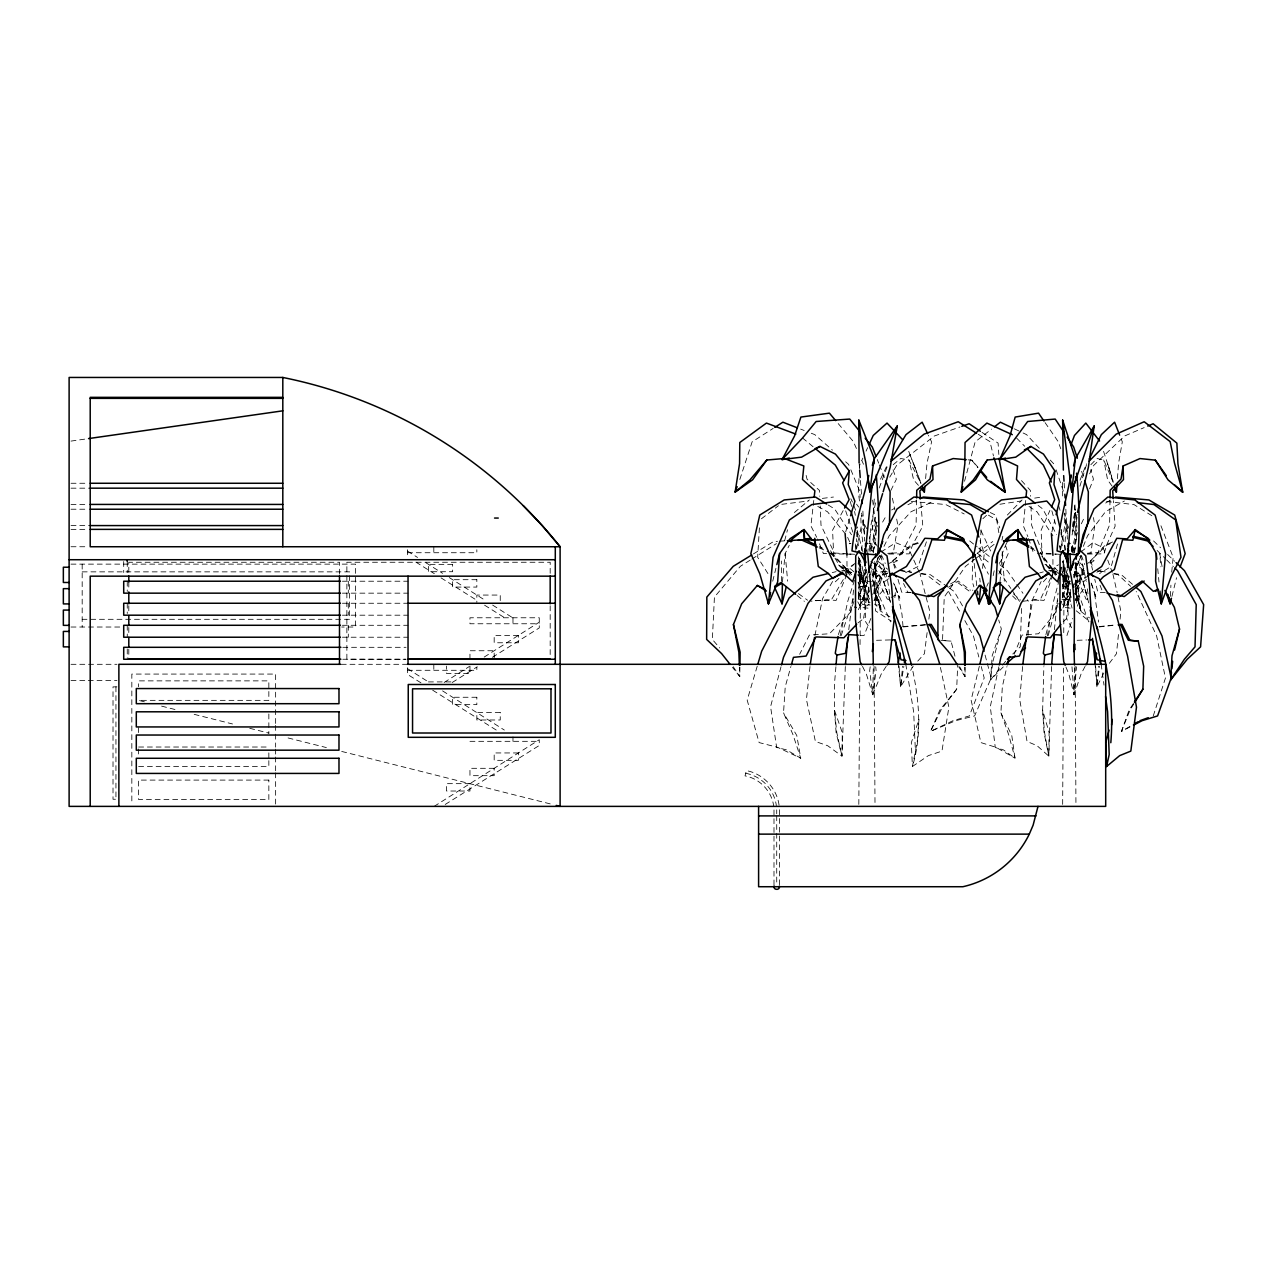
<?xml version="1.0" encoding="UTF-8"?>
<svg xmlns="http://www.w3.org/2000/svg" width="1267" height="1267" viewBox="0 0 1267 1267"><rect width="100%" height="100%" fill="white"/><g stroke="black" fill="none" stroke-linecap="round" stroke-linejoin="round"><path stroke-width="0.75" stroke-dasharray="5 3.75" d="M874.468 562.659L874.468 569.406L872.044 577.879M1075.477 562.659L1075.477 569.406L1073.497 577.879M1062.665 804.402L1063.536 666.252M1063.742 632.708L1064.074 581.395L1073.117 581.395M858.82 804.402L859.897 666.252M860.055 644.539L860.546 581.395L871.585 581.395M1022.627 666.521L1019.697 699.479L1027.062 741.48L1037.055 745.677L1048.823 756.146L1049.092 732.659L1042.646 710.074L1043.865 666.664M965.137 667.171L965.026 676.53L958.644 666.711M810.009 666.521L806.43 699.479L815.41 741.48L827.604 745.677L841.953 756.146L842.27 732.659L834.43 710.074L834.462 684.037L835.919 666.664M739.912 667.171L739.77 676.53L732.5 667.361M1085.09 666.363L1081.036 674.107L1074.083 694.759L1074.511 666.806M1110.003 499.895L1109.607 524.918L1098.03 552.507L1088.907 553.267M886.187 666.363L881.23 674.107L872.757 694.759L873.28 666.806M916.564 499.895L916.089 524.918L901.961 552.507L888.785 553.394M1076.459 603.14L1077.061 576.279L1084.314 573.919M972.882 557.512L972.153 581.205L973.88 586.874M1075.651 573.919L1076.554 566.951L1080.799 556.466L1076.317 566.761L1075.746 599.307M1021.566 608.461L1020.236 646.851L1012.46 654.279M1073.862 577.309L1076.285 563.023M942.553 639.423L944.248 597.074L965.502 566.317L974.719 559.254M985.092 655.102L991.19 678.019L974.576 715.934L955.698 720.685L930.548 731.344L940.985 710.074L956.68 689.2L957.63 666.236M874.673 573.919L875.766 566.951L880.945 556.466L875.497 566.761L874.784 599.307M1062.633 482.458L1062.649 495.983M1071.296 550.401L1071.47 546.457M1170.407 596.393L1170.914 585.196M1042.092 556.704L1041.141 530.144L1049.931 510.395M1051.594 666.521L1048.823 756.146L1044.024 732.659L1042.646 710.074L1044.61 732.769L1048.823 756.146M981.038 529.796L979.708 557.306L988.434 574.189M858.978 478.593L858.297 492.119L859.881 503.712M859.485 468.933L859.675 465.068L862.859 458.1M869.368 550.401L870.492 528.703M979.328 666.252L971.108 700.144L980.896 742.589L996.02 747.324L1015.025 758.204L1008.595 734.417L1000.914 712.878L1002.324 686.73L1006.948 666.537M845.327 666.521L841.953 756.146L836.109 732.659L834.43 710.074L836.822 732.769L841.953 756.146M1062.965 593.859L1067.733 602.443L1066.529 605.024L1064.708 605.594L1063.551 604.992L1067.622 592.861L1068.414 575.408M759.408 527.832L757.666 557.306L768.404 574.331M833.749 556.704L832.577 530.144L843.632 509.793M1074.954 504.884L1073.656 526.438L1075.952 541.231M757.207 666.252L747.182 700.144L759.107 742.589L777.558 747.324L800.744 758.204L792.889 734.417L783.529 712.878L785.239 686.73L790.893 666.537M1060.131 550.432L1060.384 546.52M1061.16 534.753L1061.667 526.914M991.428 666.885L990.541 679.888L1004.018 666.125M991.554 665.017L992.188 655.736L1001.342 629.034L998.729 619.991M858.297 592.354L865.013 602.443L863.54 605.024L859.865 605.594L864.886 592.861L865.836 573.175M874.262 499.008L872.25 526.438L875.735 544.921M1117.415 478.609L1118.587 463.184L1122.309 441.85L1119.505 434.708M855.748 550.432L856.682 538.681M856.84 536.717L857.616 526.914M999.996 582.028L1002.245 553.552L1006.98 541.975M1103.826 672.983L1096.921 686.762L1098.584 666.252M1075.857 563.071L1074.464 577.8M1028.044 635.337L1030.768 604.612L1027.426 599.766M925.607 478.609L927.016 463.184L931.578 441.85L928.426 435.294M1025.716 500.481L1023.34 525.868L1027.838 536.606M1071.803 551.921L1072.341 543.701M782.42 582.028L785.144 553.552L789.262 545.285M1075.366 589.25L1076.031 582.361M894.835 597.612L895.785 587.872L892.887 580.904M1054.397 629.683L1058.04 593.067M1171.706 572.161L1173.163 557.306L1160.762 525.314M913.238 666.094L900.599 686.762L902.642 666.252M1118.46 634.514L1116.449 653.724L1108.419 664.542M1120.076 619.151L1120.883 611.47L1117.542 594.508M874.927 563.071L872.757 581.331L890.558 621.891M867.594 553.806L868.228 548.183M869.986 551.921L871.395 543.495L869.225 543.495M1069.3 581.046L1066.814 596.472L1064.533 601.667L1065.515 604.375L1068.429 605.04M813.778 500.481L810.88 525.868L816.692 537.271M1064.771 550.512C1064.961 537.794 1066.957 525.536 1064.866 513.072M1071.977 666.79L1074.083 694.759L1076.507 666.79M874.119 590.976L875.133 582.361M848.763 629.683L853.689 589.329M982.511 568.424L984.301 553.616L980.072 540.756M1074.495 552.871L1076.871 533.312M927.127 632.597L924.419 653.724L916.975 661.976M928.854 619.151L929.835 611.47L920.111 574.046M992.726 663.164L990.541 679.888L1001.31 666.616M992.964 661.311L1001.342 629.034M1094.973 662.593L1096.921 686.762L1099.566 666.315M876.305 525.868L876.827 521.972L870.223 551.953M1070.504 589.393L1066.529 618.581L1071.898 628.242M870.191 666.79L869.669 670.607L872.757 694.759L876.115 670.607L875.719 666.79M1047.334 635.828L1053.716 600.732L1059.164 579.985M1067.875 574.553L1065.404 584.277L1066.513 586.336L1069.443 586.526M861.402 550.512L862.732 540.93L861.148 531.031L863.714 523.018L861.512 513.072M1075.35 512.612L1072.737 531.221L1075.366 512.359M873.264 552.871L877.318 525.488M1077.029 517.269L1075.588 526.866L1076.934 542.466M898.224 662.593L900.599 686.762L903.83 666.315M1075.588 584.816L1076.823 562.849M868.719 587.445L863.54 618.581L871.015 629.968M840.132 635.828L847.924 600.732L854.623 579.843M866.058 569.39L862.178 584.277L863.524 586.336L867.103 586.526M940.415 667.44L948.872 707.176L941.967 751.109L928.363 755.623L912.414 766.503C922.36 734.274 919.224 699.622 912.002 667.171M1072.31 526.724L1075.287 509.176M1026.65 635.496L1032.922 598.689L1041.126 581.537M1060.812 548.833L1064.565 526.724L1064.28 516.968M1071.993 551.953L1076.982 525.868M875.64 521.101L874.594 526.866L875.83 538.57M1062.506 597.264L1064.438 573.951L1062.585 561.154M1074.321 551.921L1075.335 546.394M1072.547 552.855L1077.346 532.378M872.662 573.951L874.04 566.761L878.379 558.034M1074.194 578.005L1075.794 562.643M993.17 575.677L994.31 570.15M856.571 548.833L861.164 526.724L860.816 516.968M870.983 524.886L875.94 500.861M814.903 635.496L822.552 598.689L832.72 581.268M1001.959 540.106L1002.799 536.258M867.943 576.39L863.888 596.472L861.117 601.667L862.304 604.375L870.096 605.056M870.445 574.838L871.363 570.514M998.855 666.806L990.287 706.701L995.276 747.498L1003.369 749.842L1015.025 758.204L1011.779 735.509L1000.914 712.878M1067.352 569.406L1063.314 584.293L1063.773 586.368L1069.918 586.526M1072.056 534.975L1077.013 514.259M873.042 551.921L875.117 542.704L877.493 546.552M871.316 550.955L874.784 535.814M1069.95 580.65L1065.721 599.085L1070.678 601.492M872.9 578.005L874.959 569.39L874.848 562.643M1075.255 588.886L1081.084 611.454L1075.382 592.94M1051.879 531.871L1054.714 520.404M1171.927 596.393L1176.552 577.72M772.712 581.205L775.927 568.297M878.079 556.751L877.128 560.426L885.823 578.512M784.637 540.756L787.52 529.749M781.01 666.806L770.574 706.701L776.655 747.498L786.522 749.842L800.744 758.204L796.785 735.509L783.529 712.878M864.553 569.406L859.628 584.293L860.182 586.368L867.689 586.526M1048.221 635.527L1057.755 600.621M869.257 538.792L875.766 516.128M1045.893 634.624L1049.203 622.35M1062.934 581.886L1064.486 576.279L1061.984 571.164M1117.51 543.923L1111.238 566.492L1099.503 573.587M867.721 580.65L862.558 599.085L865.852 599.529L870.001 602.474M1058.103 603.298L1055.506 612.658L1038.576 633.753L1022.089 635.068L1014.123 654.263M1062.791 586.463L1065.927 575.234L1059.054 573.238M874.182 588.886L880.755 607.099L881.294 611.454L874.341 592.94M1066.941 635.527L1072.515 618.454M845.659 531.982L849.999 517.538M1075.778 600.463L1081.765 577.008L1084.853 569.421M964.535 481.254L975.162 441.85L991.475 429.133M1079.927 486.164L1086.611 464.356M1073.434 553.093L1075.16 547.582M1062.918 596.171L1069.253 576.137M1062.411 597.866L1068.905 577.578M858.361 563.989L859.248 556.641M841.225 635.527L853.483 598.753M1153.271 715.934L1165.45 678.019L1156.66 636.002L1136.214 591.467M838.39 634.624L842.428 622.35M858.535 583.77L861.053 576.279L858.012 571.164M853.91 601.429L850.094 612.658L829.473 633.753L809.344 635.068L799.651 654.263M858.361 588.331L862.811 575.234L858.994 574.331M926.43 541.817L918.068 566.492L903.751 573.587M1052.861 574.505L1044.04 600.431L1036.549 599.719L1021.883 601.366M868.275 572.494L858.535 597.866M874.816 600.463L882.133 577.008L885.886 569.421M1067.527 573.207L1065.499 578.718L1062.348 576.501M739.833 479.449L752.123 441.85L773.171 428.404M879.203 487.985L888.04 464.356M872.678 551.256L875.481 543.923M858.44 597.992L867.578 574.315M1080.038 480.225L1086.405 463.817M1089.572 488.872L1093.453 479.211L1090.729 469.74M1083.301 546.362L1087.529 535.814L1105.41 511.773L1124.415 501.019M873.882 586.526L875.449 578.354L876.099 561.17M1074.194 584.974L1077.552 576.818L1075.62 561.519M846.974 574.284L836.125 600.431L826.987 599.719L810.896 601.207M1062.95 607.986L1068.033 595.886L1068.762 606.212L1071.201 604.09M1083.792 568.677L1075.54 592.893M1083.538 568.677L1080.292 576.184L1078.249 585.797L1073.941 594.54M986.803 586.368L988.355 582.868M866.105 570.182L862.289 578.718L858.899 576.754M866.058 451.131L867.642 447.647M1070.536 592.117L1068.445 597.264L1069.918 599.339M998.855 573.983L1008.231 553.616L1005.792 546.267M1081.369 523.794L1084.568 516.92M880.502 479.211L887.803 463.817M1089.62 473.842L1093.643 465.448L1124.526 436.022L1144.18 427.597M1050.771 577.784L1039.89 600.431L1032.605 599.719M1051.61 576.026L1054.128 570.799L1040.239 552.618M890.859 490.472L896.371 479.211L892.887 469.265M879.71 555.152L877.128 560.426L887.597 569.231M884.002 546.362L889.165 535.814L910.973 511.773L934.143 501.019M872.06 586.605L877.002 576.818L874.642 561.519M858.297 609.728L865.377 595.886L866.264 606.212L869.241 604.09M884.604 568.677L880.771 576.152L878.443 585.766L874.373 593.178M884.303 568.677L880.343 576.184L877.841 585.797L872.583 594.54M1063.092 560.98L1063.235 569.406L1067.796 584.293L1066.181 586.368L1063.108 586.526L1064.533 584.277L1062.601 572.842M1067.257 575.487L1065.499 578.718L1062.981 576.184M869.146 590.85L865.899 597.264L867.689 599.339M869.637 598.277L868.101 601.017L869.7 604.153M882.608 522.083L886.536 515.21M870.841 618.454L864.046 635.527L860.23 635.305M889.735 477.2L896.608 465.448L934.286 436.022L959.974 426.995M831.469 552.618L848.415 570.799L831.057 600.431L813.303 600.542M1133.997 703.66L1130.037 710.074L1121.469 731.344L1130.069 726.91M999.22 563.498L1003.116 557.306L1002.149 551.699M858.107 582.218L859.359 586.526L861.101 584.277L858.408 571.116M1133.332 703.66L1129.071 710.074L1121.469 731.344L1133.205 724.566M866.596 572.256L862.289 578.718L855.336 572.953M1075.24 600.336L1084.394 587.872L1087.846 598.214M956.68 689.2L939.829 710.074L930.548 731.344L953.022 720.685L969.318 715.934L984.19 678.019L981.26 666.553M1002.498 665.127L1006.093 660.709M1043.359 581.806L1047.112 577.53M1052.117 571.829L1058.357 564.702M873.913 600.621L885.332 587.872L889.545 598.214M1007.344 515.051L1022.073 499.942M1090.855 464.704L1096.969 458.496L1103.763 460.016L1113.582 483.329L1107.548 463.532L1113.139 481.428M982.891 518.694L988.371 513.547M835.301 581.806L839.578 577.8M845.295 572.446L853.879 564.433M1063.203 621.764L1068.287 617.029L1065.927 575.234L1052.861 571.67M1086.437 579.257L1083.507 581.806L1074.939 566.998M1087.624 576.057L1084.79 578.512L1077.663 560.426L1085.486 568.44M1073.497 574.79L1076.902 571.86L1082.889 581.125L1087.989 599.434M1055.411 575.329L1052.37 570.768L1048.173 567.664L1048.933 567.014L1053.035 570.182L1056.076 574.743M794.361 512.533L809.344 499.942M893.219 464.704L900.679 458.496L908.946 460.016L920.919 483.329L908.708 451.274M1050.121 571.274L1057.391 565.24M761.419 518.789L778.413 505.723M976.255 558.066L994.69 543.907M857.933 622.952L865.694 617.029L862.811 575.234L859.264 574.442M1080.878 551.921L1092.962 542.704L1103.193 547.835L1105.141 553.077M977 553.346L992.726 541.547M888.531 578.75L884.255 581.806L872.393 565.003M872.044 574.79L876.194 571.86L883.495 581.125L890.337 601.271M849.999 575.329L846.293 570.768L841.161 567.664L842.096 567.014L847.085 570.182L850.791 574.743M843.838 571.069L856.365 562.548M1087.482 563.435L1092.962 559.935L1094.15 560.774L1090.127 563.34M948.492 587.239L958.232 581.015L970.443 590.2M444.147 682.47L469.186 666.6M484.2 657.066L539.267 622.16M434.138 806.382L539.267 739.722L539.267 745.471L442.135 806.382M750.175 560.125L740.34 566.317L714.43 597.074L712.355 639.423L719.656 647.928M751.822 559.095L776.418 543.622M452.176 682.517L477.295 666.759M492.372 657.32L539.267 627.909L539.267 617.773L469.962 617.773L469.962 623.76L539.267 623.76M881.04 551.921L895.785 542.704L908.265 547.835L913 558.319M753.406 553.932L773.551 541.547L777.495 541.31M1105.695 503.047L1110.589 500.037M1096.858 572.225L1101.356 569.532M950.551 583.929L955.682 581.015L969.461 591.341L972.818 590.121M891.651 509.983L894.819 508.194M889.101 563.435L895.769 559.935L897.226 560.774L890.701 564.195M1052.275 572.89L1055.459 571.164L1058.468 572.858M891.208 597.359L897.812 593.954L893.552 582.994M907.901 504.757L916.421 500.465M1048.173 567.664L1049.551 567.014L1053.637 570.182L1056.678 574.743M1074.147 574.949L1083.127 570.863M844.883 573.476L850.03 571.164M1112.537 541.991L1105.283 545.063L1090.428 560.869L1092.597 570.087M841.161 567.664L842.84 567.014L847.829 570.182L851.535 574.743M1110.351 543.733L1106.883 545.063L1090.428 560.869L1093.168 567.838M872.298 575.155L883.78 570.863L887.296 572.256M917.894 542.593L910.815 545.063L892.681 560.869L894.803 568.25M918.322 543.321L912.763 545.063L892.681 560.869L896.022 567.838M1084.093 574.141L1077.061 576.279L1080.102 610.821L1089.509 617.916M1039.637 572.953L1043.279 571.876M887.438 573.333L876.384 576.279L875.434 610.821L891.366 621.131M887.28 573.555L876.384 576.279L880.106 610.821L891.224 617.647M832.229 572.589L836.077 571.655M850.236 543.495L849.223 543.701L850.981 543.495M999.901 504.25L1020.996 501.019M1034.664 498.105L1041.854 497.044M71.031 441.09L86.599 438.873M781.818 504.314L808.013 501.019M822.331 498.39L833.448 497.044M1099.091 626.943L1116.29 625.027M1099.376 626.547L1116.591 624.789M903.26 626.943L927.492 624.726M902.722 626.627L925.464 624.71M1087.308 553.236L1090.903 552.998L1094.751 525.33L1093.453 517.585M1069.823 599.339L1062.633 599.307L1062.997 566.761M779.474 541.183L785.397 540.819M887.708 553.315L893.267 552.998L897.955 525.33L896.371 517.585M1077.156 640.294L1086.579 639.978M876.511 640.294L891.224 639.898M1087.26 554.059L1104 553.853L1107.073 544.034L1115.118 526.169L1113.36 500.655M888.69 554.059L909.231 553.853L912.984 544.034L922.804 526.169L920.65 500.655M868.006 608.144L860.515 607.368L859.96 604.581L861.037 602.458L858.472 596.963M1070.187 608.144L1064.042 607.368L1064.47 602.458L1062.38 596.963M71.031 483.265L86.378 483.265M71.031 488.175L90.21 488.175M71.031 504.424L86.378 504.424M71.031 509.223L86.378 509.223M71.031 525.583L90.21 525.583M71.031 529.368L86.378 529.368M71.031 546.742L86.869 546.742M407.546 552.729L476.835 552.729L476.835 549.735M70.984 564.132L355.504 564.132L355.504 627.022L341.678 627.022M82.181 571.86L349.597 571.86L349.597 619.31L82.181 619.31M342.391 581.22L408.037 581.22M342.391 593.162L408.037 593.162M342.391 603.25L408.037 603.25M342.391 615.192L408.037 615.192M342.391 625.28L408.037 625.28M70.984 627.022L122.456 627.022M342.391 637.222L408.037 637.222M342.787 647.31L406.058 647.31M342.787 659.252L406.058 659.252L346.873 659.188L346.873 562.263L550.179 562.263L550.179 574.141M71.031 664.304L116.976 664.304M341.235 664.304L408.037 664.304M407.546 670.291L476.835 670.291L476.835 667.297M71.031 680.49L86.346 680.49M88.262 680.49L116.976 680.49M428.42 681.915L452.636 681.915M116.928 686.857L113.016 686.857L113.016 799.255L116.928 799.255M469.962 741.322L539.267 741.322M138.626 747.023L268.842 747.023M138.626 766.503L268.842 766.503L268.842 760.659M859.359 586.526L863.112 586.368L865.092 584.293L859.533 569.406L858.567 557.385M844.139 554.075L823.407 553.584L817.532 538.887M846.008 554.122L851.662 554.265M1037.372 553.695L1056.124 554.249M910.783 592.671L901.692 592.227L897.986 579.304M911.242 592.402L907.726 592.227L903.545 583.517M1105.267 592.671L1097.808 592.227L1094.767 579.304M847.781 553.853L834.383 552.998L821.016 525.33L820.177 505.961M849.682 553.98L855.431 554.36M944.105 640.643L951.042 641.134L955.27 657.272M1059.877 554.36L1042.614 552.998L1031.655 525.33L1030.974 505.961M968.083 459.826L971.805 460.143L978.013 467.301M940.843 640.263L951.042 641.134M911.306 501.384L945.736 504.551L964.203 513.974M879.488 556.466L881.341 556.672M1106.471 501.463L1133.933 504.551L1153.746 516.888M1062.015 599.339L1069.38 599.307L1070.932 597.232L1066.925 582.361L1065.389 566.761M1079.611 556.466L1081.115 556.672M900.013 570.388L911.416 572.019M920.919 573.381L930.406 574.743L947.843 587.017M900.362 570.688L911.575 572.415M920.919 573.872L926.51 574.743L940.652 585.497M1100.263 571.053L1106.012 572.066M1113.693 573.397L1121.358 574.743L1133.347 585.037M1097.111 570.752L1104.761 572.209M1114.327 574.014L1118.159 574.743L1130.655 586.32M889.355 599.529L887.296 599.085L871.332 567.727M846.894 571.67L852.2 572.858M841.842 570.261L851.376 572.526M144.375 701.807L138.626 700.35L268.842 700.35L268.842 680.87L138.626 680.87L138.626 686.714M161.622 706.131L175.02 709.504M194.184 714.335L232.51 723.964M249.742 728.303L268.905 733.118M288.068 737.948L326.379 747.578M341.71 751.442L552.444 804.45M1087.688 599.529L1086.009 599.085L1073.64 569.469M1048.728 570.261L1057.327 572.747M800.633 429.101L804.181 430.495M811.276 433.251L814.824 434.629L832.435 450.149M819.1 547.819L828.048 551.826M857.917 574.806L861.053 576.279L869.748 606.244M1014.36 428.832L1021.345 432.142M1023.087 432.981L1026.587 434.629L1039.764 448.787M895.468 559.935L897.226 560.774M990.224 512.533L995.466 515.051L999.726 527.911M819.321 546.647L822.79 548.358M1030.499 548.057L1037.214 551.699M817.769 506.404L827.509 511.773L846.926 535.814L850.141 542.846M1059.972 573.713L1064.486 576.279L1072.056 608.112M838.516 565.034L852.105 572.842M1092.708 559.935L1094.15 560.774M988.403 515.162L996.67 519.977L998.919 533.043M1030.372 546.711L1033.65 548.69M828.27 505.042L834.684 509.033L851.487 534.753M978.251 434.296L989.923 441.613L993.471 455.962M415.924 562.136L434.343 573.682M441.043 577.879L476.202 599.924M484.58 605.183L504.678 617.773M420.945 682.834L407.546 674.44L407.546 667.297M432.665 690.182L496.3 730.093M407.546 551.113L417.556 557.464M425.902 562.754L442.595 573.333M449.262 577.562L484.311 599.782M492.641 605.088L512.676 617.773M407.546 668.675L429.244 682.438M442.595 690.895L504.329 730.045M870.809 561.487L887.359 572.13M1076.285 610.821L1090.032 621.78M850.68 573.587L839.973 566.492L830.012 549.894M982.02 432.364L998.095 443.117L998.824 454.457M1028.994 506.404L1036.976 511.773L1052.909 535.814M1044.99 564.322L1060.764 575.392M949.426 588.126L954.178 591.467L962.777 606.323M867.657 583.406L861.782 579.13L860.055 560.109M798.463 593.621L807.586 600.257M1038.132 505.438L1042.852 509.033L1056.646 534.753M1072.674 561.629L1084.964 571.274M969.683 540.961L977.221 546.901M978.726 548.104L989.274 556.419M999.821 564.734L1007.36 570.688L1022.96 593.304M1055.981 573.587L1047.207 566.492L1040.255 552.396M797.133 595.49L804.418 601.366M977.586 553.346L989.765 563.261M802.47 437.923L814.412 447.805M853.942 571.797L846.989 566.032L846.942 555.057M845.643 461.774L848.573 464.356L850.094 467.998M1070.71 584.119L1065.088 579.13L1063.678 560.109M1013.41 593.843L1020.473 600.115M874.594 604.09L876.97 606.212L876.289 595.886L873.961 590.66M1153.572 540.961L1160.588 547.724M1167.604 554.471L1174.62 561.233M829.837 552.618L848.415 570.799M1012.586 595.981L1018.05 601.366M1157.088 550.416L1165.26 558.525M1166.622 559.871L1173.432 566.634M1016.672 438.16L1024.67 446.237M1057.961 571.116L1052.94 566.032L1052.909 555.057M1050.295 460.111L1054.255 464.356M1021.487 480.621L1026.587 486.243M1027.87 487.652L1030.419 490.472L1030.625 496.284M918.448 485.356L913.697 479.987L908.946 460.016M838.216 423.59L853.293 441.486L856.429 448.502M1043.96 558.684L1054.128 570.799M859.865 605.594L857.759 601.793M971.805 460.143L977.791 467.729M856.555 504.155L858.741 507.085M1112.03 486.037L1107.643 479.987L1103.763 460.016M1045.069 422.608L1058.119 441.486L1060.796 448.771M998.903 570.688L1010.844 588.458M1011.937 590.074L1019.539 601.382M733.229 666.711L739.77 676.53L739.421 667.171M1062.554 604.121L1063.52 605.594M948.524 591.467L960.988 613.735M964.836 620.592L973.468 636.002L978.821 657.003M959.673 666.711L965.026 676.53L964.741 667.171M858.915 558.034C865.868 570.118 861.449 585.433 869.13 597.264L867.578 599.339L858.804 599.307L859.707 573.919L858.139 563.023M866.707 528.672L863.714 523.018L864.68 528.719M862.479 666.363L866.39 674.107L872.757 694.759M980.975 530.635L991.063 551.969M850.854 498.786L852.406 502.065M1088.686 621.891L1075.398 584.8M913.792 560.062L919.319 572.304M861.924 460.76L863.508 464.26M881.389 554.788L885.269 563.498M1068.968 528.307L1066.671 523.018L1067.447 528.719M873.945 591.42L880.755 607.099M1028.598 538.396L1033.619 553.584M850.854 469.804L859.913 491.628L860.119 497.472M1065.927 667.028L1068.857 674.107L1074.083 694.759M1062.411 584.816L1063.108 586.526M877.271 459.541L878.696 463.136M879.409 464.926L884.414 477.469M908.724 451.337L921.061 483.202M1100.025 585.259L1102.765 592.227M913.57 463.532L916.405 470.754M895.785 587.872L899.808 598.214L897.812 593.954L901.961 614.194L903.054 626.848M1091.125 582.994L1096.256 598.214L1091.172 582.646M1071.106 597.264L1065.848 582.377L1063.124 561.154M1107.722 560.062L1112.252 572.304M1112.901 574.046L1117.177 592.623M853.847 505.517L856.508 512.707M1081.337 555.263L1084.726 564.544M1075.065 590.66L1081.084 611.454M874.23 584.293L872.472 579.162M1075.382 592.338L1080.64 607.099M874.119 589.092L880.613 607.542L874.531 589.266M1056.108 469.804L1063.551 491.628M845.675 510.87L853.103 532.916M1081.606 471.276L1083.443 476.867M883.495 581.125L891.049 604.201M1103.573 451.337L1109.876 470.754M876.289 595.886L881.294 611.454M858.361 556.751L859.501 560.426M1058.578 505.517L1060.21 510.918M880.486 555.263L887.058 577.546L890.21 596.393M859.39 561.154L862.716 582.377L868.924 597.232L867.024 599.307L858.044 599.339L861.006 573.951L858.741 561.154M1075.192 589.092L1080.529 607.542L1075.525 589.266M862.906 551.842L856.967 529.669M856.84 532.108L858.757 549.07M1051.863 510.87L1056.44 527.405M869.653 541.753L872.139 550.749M1082.889 581.125L1089.082 604.201M850.3 501.574L851.788 507.069M1059.45 545.76L1060.4 549.419M1080.418 555.263L1086.326 581.315M806.129 475.426L807.047 479.211L819.511 490.472L819.765 496.284M1065.579 550.021L1061.128 529.669M1061.033 532.108L1062.601 549.07M1072.357 545.348L1073.988 552.555M864.664 534.231L861.449 515.321M892.427 498.216L894.803 509.841M779.062 805.163C776.845 788.264 763.146 773.757 746.39 770.605L745.044 775.895C759.693 778.556 771.73 791.162 773.646 805.939M854.56 511.456L855.336 515.321M865.44 566.951L866.47 572.225M1162.092 566.46L1159.717 553.552L1160.857 566.84M1067.447 534.231L1064.597 513.388M872.599 500.085L876.447 530.604M855.304 543.923L856.254 549.419M1094.625 593.954L1098.584 622.081M905.778 664.177L913.65 711.769L915.566 754.546M1060.036 545.76L1060.558 549.419M1087.355 588.854L1088.131 594.508M1101.15 664.177L1104 685.114M976.778 585.671L973.674 559.254M979.771 578.227L980.167 582.028M1157.737 568.74L1159.004 582.028M1074.749 505.644L1076.934 528.672M785.144 553.552L787.662 581.205M868.814 587.017L869.289 592.845M861.497 494.178L860.214 477.485M862.859 511.076L864.632 540.993M899.016 666.094L900.599 686.762M859.089 462.693L859.517 468.236M1002.245 553.552L1004.303 581.205M1065.832 509.191L1067.368 539.14M1095.622 666.094L1096.921 686.762M1064.153 483.028L1064.613 490.408M1076.966 595.886L1077.536 606.212M781.596 581.458L781.343 561.012M873.47 581.395L873.501 585.338M874.056 666.252L875.006 804.402M1075.145 666.252L1075.936 804.402M779.443 809.74L779.443 886.821M776.719 809.851L776.719 813.794M776.719 815.758L776.719 882.782M773.994 809.961L773.994 886.647M550.179 605.784L550.179 659.188M512.977 617.773L512.977 623.76M512.977 736.84L512.977 741.322M500.243 600.59L500.243 595.062L476.835 595.062L476.835 602.427M494.178 658.111L494.178 650.747L469.962 650.747L469.962 658.111M469.962 666.094L469.962 673.458L446.57 673.458L446.57 666.094M433.821 546.742L433.821 552.729M433.821 664.304L433.821 670.291M407.546 549.735L407.546 556.878M348.314 581.22L348.314 593.162M348.314 603.25L348.314 615.192M348.314 625.28L348.314 637.222M339.493 574.141L339.493 562.263L128.806 562.263L128.806 574.141M275.636 723.441L275.636 674.076L131.831 674.076L131.831 804.402M275.636 725.421L275.636 747.134M275.636 749.114L275.636 755.037M275.636 757.017L275.636 770.827M275.636 772.807L275.636 804.402M268.842 713.955L268.842 733.435M268.842 752.867L268.842 758.711M138.626 727.591L138.626 733.435M138.626 748.971L138.626 754.815M128.806 582.044L128.806 589.963M128.806 605.784L128.806 613.703M128.806 627.545L128.806 635.464M128.806 649.306L128.806 659.188M127.254 561.487L127.254 572.51M127.254 581.22L127.254 591.451M127.254 603.25L127.254 613.481M127.254 625.28L127.254 637.222M127.254 649.021L127.254 659.252M123.707 561.534L123.707 572.51M115.946 686.857L115.946 799.255M82.181 564.132L82.181 627.022M745.709 773.25A38.374 38.374 0 0 1 776.354 805.559M918.971 719.292L917.197 741.908L912.414 766.503L911.321 742.668L918.971 719.292M452.636 564.353L428.42 564.353L428.42 571.718L452.636 571.718L452.636 564.353M476.835 579.7L452.636 579.7L452.636 587.08L476.835 587.08L476.835 579.7M518.393 635.4L494.178 635.4L494.178 642.765L518.393 642.765L518.393 635.4M476.835 697.262L452.636 697.262L452.636 704.642L476.835 704.642L476.835 697.262M500.243 712.624L476.835 712.624L476.835 719.989L500.243 719.989L500.243 712.624M518.393 752.946L494.178 752.946L494.178 760.327L518.393 760.327L518.393 752.946M494.178 768.309L469.962 768.309L469.962 775.673L494.178 775.673L494.178 768.309M268.842 780.092L138.626 780.092L138.626 799.572L268.842 799.572L268.842 780.092M469.962 783.655L446.57 783.655L446.57 791.02L469.962 791.02L469.962 783.655"/><path stroke-width="1.5" d="M873.296 664.906L872.219 601.952L869.653 574.648M1074.511 664.906C1072.626 626.848 1079.595 586.336 1062.855 550.717L1060.099 555.833L1059.877 619.484L1063.726 661.722L1065.199 665.27M859.089 462.693L858.82 420.106L874.325 458.638L872.329 465.306M965.169 665.302L965.327 652.204L959.832 624.568L966.578 603.805L979.423 585.449L987.072 590.105M999.98 583.849L999.679 603.868L993.851 588.126M739.944 665.302L740.134 652.204L733.435 624.568L741.654 603.805L757.333 585.449L765.316 589.44M1110.035 497.979L1110.161 490.281L1121.01 479.053L1123.116 465.971L1140.015 458.559L1155.298 460.143L1166.258 475.584M774.913 588.126L782.024 603.868L782.388 583.849M916.611 497.979L916.754 490.281L929.994 479.053L932.56 465.971L953.164 458.559L966.214 459.668M1087.624 576.057L1101.688 566.492L1116.797 538.285L1127.187 538.903L1135.216 529.59L1147.791 538.665L1156.28 553.552L1155.583 581.205L1161.253 603.868L1171.405 575.867L1180.971 557.306L1175.697 519.977L1153.968 504.551L1137.354 502.571M1068.144 553.806L1067.479 567.727M972.882 557.512L973.008 553.552L962.651 538.665L947.304 529.59L937.517 538.903L924.862 538.285L906.428 566.492L888.595 576.548M1134.979 702.045L1142.897 689.2L1143.673 666.236L1138.273 641.134L1129.911 640.263L1122.024 624.393L1118.207 624.821M865.519 553.806L864.838 566.032M1051.689 664.573L1054.017 633.563M1110.811 742.715C1114.675 696.565 1105.03 650.24 1090.206 606.703M1061.334 567.553L1057.581 581.806L1044.388 569.532L1033.365 539.679L1024.544 540.265L1017.813 529.59L1006.331 538.665L997.699 553.552L996.1 582.028L988.529 603.868L981.513 573.983L974.101 553.616L981.434 515.051L1001.468 499.942L1027.109 497.044L1034.981 503.047M845.437 664.573L847.829 637.444M1024.322 449.959L1030.831 446.427L1043.47 454.077L1054.825 470.928L1053.97 484.517L1059.434 501.289L1056.124 514.671M1111.618 724.946L1111.983 719.292M856.064 571.116L852.643 581.806L847.29 576.707L836.553 569.532L823.107 539.679L812.353 540.265L804.133 529.59L790.133 538.665L779.617 553.552L777.653 582.028L768.435 603.868L759.867 573.983L750.84 553.616L759.772 515.051L784.194 499.942L815.473 497.044L826.67 504.044M1044.008 664.732L1044.657 655.071L1043.327 653.329L1045.639 636.493M814.982 448.676L820.002 446.427L835.428 454.077L849.27 470.928L848.241 484.517L854.892 501.289L850.553 515.732M1116.987 484.39L1116.401 492.087L1114.216 489.062M1073.561 485.372L1067.843 554.027L1078.074 554.803C1079.817 527.626 1079.246 499.99 1076.57 473.161M836.077 664.732L836.885 655.071L835.254 653.329L838.073 636.493M1076.19 559.301L1076.681 553.631M1022.802 664.573L1026.318 637.444M920.808 488.048L924.372 492.087L924.91 486.306M980.801 585.196L979.074 603.868L975.036 590.644M1026.08 496.585L1026.618 490.725L1016.482 479.449L1017.575 465.955L1001.659 458.496L987.215 460.016L973.294 479.987L961.225 492.087L964.868 463.532L965.042 442.516L986.898 423.083L1012.301 434.692M872.124 485.372L865.139 554.027L877.635 554.803C880.027 528.228 878.411 501.114 876.273 474.919M1075.525 476.566L1075.635 480.225L1071.708 491.77L1075.366 458.638L1094.181 425.95L1088.353 467.412L1077.488 512.391M1171.468 672.46L1170.676 679.888L1187.242 659.236L1200.593 646.851L1203.65 604.612L1184.455 570.688L1176.029 562.58M1171.864 668.738L1172.656 661.311M810.215 664.573L814.507 637.444M875.529 557.401L875.94 553.631M814.222 496.585L814.887 490.725L802.502 479.449L803.848 465.955L784.431 458.496L766.82 460.016L749.842 479.987L735.129 492.087L739.58 463.532L739.785 442.516L766.44 423.083L795.803 434.09M1073.719 651.539L1074.59 643.905L1075.065 649.623M874.658 480.225L869.859 491.77L873.866 460.079L874.008 463.738M872.314 651.539L873.375 643.905M989.416 598.198L988.529 603.868L992.33 557.306L1005.729 519.977L1024.148 504.551L1046.732 501.019L1056.393 511.773L1059.766 526.565M774.105 885.918C772.759 890.353 780.456 890.606 779.379 886.092M874.325 458.638L897.274 425.95L890.163 467.412L883.162 491.786M1094.973 662.593L1096.604 653.059M769.148 600.083L768.435 603.868L773.06 557.306L789.404 519.977L811.862 504.551L839.419 501.019L851.186 511.773L855.811 528.418M769.861 596.314L770.574 592.528M1003.147 586.874L999.679 603.868L999.631 600.13M995.814 562.77L997.699 553.552M758.6 806.382L758.6 886.726L962.888 886.726A97.86 97.86 0 0 0 1029.295 834.129L1033.112 825.181L1038.006 806.382M898.224 662.593L900.235 653.059M1079.215 553.093L1083.111 534.753L1093.959 509.033L1107.801 497.044L1134.789 499.942L1155.14 515.051L1165.561 553.616L1161.253 603.868L1159.938 591.119M999.267 664.906L1000.898 657.304L1021.028 603.298L1035.773 580.904L1049.456 573.523M1135.216 529.59L1132.872 540.265L1122.594 539.679L1114.358 569.532L1103.478 576.707L1099.74 580.524M1071.027 475.03C1066.054 499.974 1058.943 525.156 1057.058 550.907L1067.843 554.027L1068.683 550.211M1088.401 573.428L1098.964 578.56L1112.41 600.495L1127.582 656.084L1136.483 707.176L1130.829 751.109L1119.68 755.623L1106.598 766.503L1109.179 754.546L1107.611 711.769L1105.553 696.549M1007.376 664.7L1009.055 657.351L1019.428 656.068L1027.489 636.921L1050.406 637.792L1060.78 624.441M1174.588 650.003L1179.514 629.034L1174.366 607.336L1164.896 590.454M1071.296 475.426L1070.377 479.259L1071.708 491.77L1094.181 425.95M1073.608 465.828L1074.986 460.079M979.787 664.367L982.986 651.19L1005.539 598.008L1025.082 577.245L1037.816 573.492L1041.379 578.512L1048.664 572.478M1166.115 592.94L1170.074 603.868L1171.452 598.262M776.845 564.623L779.617 553.552M782.024 603.868L786.253 586.874M879.029 553.093L883.764 534.753L897.004 509.033L913.887 497.044L946.782 499.942L971.599 515.051L978.868 537.081M781.517 664.906L783.497 657.304L808.061 603.298L826.036 580.904L843.41 573.207M947.304 529.59L944.453 540.265L931.91 539.679L921.885 569.532L908.613 576.707L903.751 580.777M1109.084 730.077L1105.711 742.668L1106.598 766.503M868.798 475.473C863.175 500.243 854.196 525.061 851.994 550.907L865.139 554.027L866.169 550.211M1070.932 570.467L1073.798 559.935L1080.545 550.717L1085.756 555.833L1089.477 585.56L1091.631 619.484L1087.529 661.722L1085.914 664.827M791.416 664.7L793.459 657.351L806.113 656.068L815.932 636.921L843.885 637.792L856.666 624.298M1179.514 629.034L1172.007 655.736L1170.676 679.888L1184.392 659.236L1195.019 646.851L1196.222 604.612L1177.518 570.688L1174.794 567.98M757.777 664.367L761.673 651.19L789.167 598.008L813.018 577.245L828.396 573.523M1078.961 552.412L1087.815 522.907L1088.337 491.802L1084.663 480.605M984.617 592.101L989.812 603.868L990.952 600.13M877.477 510.522L882.624 493.671M962.872 486.671L961.225 492.087L975.542 479.829L987.215 460.016M1061.239 601.556L1059.465 607.099L1061.144 610.156M868.323 572.225L872.425 559.935L880.644 550.717L886.995 555.833L891.54 585.56L894.154 619.484L889.165 661.722L887.185 664.827M878.712 552.412L882.766 541.342M886.821 530.287L889.513 522.907L890.131 491.802L885.839 481.048M737.141 486.671L735.129 492.087L752.582 479.829L766.82 460.016M1070.995 444.717L1074.464 435.468L1085.803 423.083L1099.566 441.011M1180.036 567.188L1185.168 553.616L1174.715 515.051L1148.884 499.942L1115.483 497.044M858.82 420.106L861.022 440.108L865.725 462.17L869.859 491.77L897.274 425.95M1006.98 541.975L1008.326 538.665L1016.324 530.889M986.027 588.126L979.074 603.868L978.377 598.404M1051.531 506.8L1054.73 499.626L1049.361 482.885L1054.825 470.928M869.241 444.179L873.232 435.468L887.043 423.083L902.642 439.728M1089.208 459.113L1101.34 434.629L1114.596 422.196L1119.505 434.708M790.925 541.975L792.572 538.665L803.943 529.59L804.703 540.265L814.158 539.679L815.362 545.269M844.566 508.099L849.159 499.626L842.618 482.885L849.27 470.928M1070.789 569.026L1073.45 564.179M891.034 459.398L906 434.629L922.154 422.196L927.65 433.662M1134.393 702.045L1142.897 689.2M868.75 569.026L870.904 565.795M1006.711 663.37L1015.2 655.863M1089.113 461.125L1116.195 434.138L1144.18 421.753L1170.154 441.613L1174.509 463.136L1182.713 492.261L1168.047 479.876L1155.298 460.143M1007.281 659.236L1009.878 656.749M890.828 461.346L924.102 434.138L958.232 421.753L976.588 433.251M994.452 426.821L1000.376 422.196L1012.602 428.008M1144.18 581.015L1124.193 596.583L1117.082 594.619M1021.107 651.349L1025.557 647.975M975.416 554.534L959.689 566.317L938.023 597.074L937.881 639.423L950.139 653.614L957.583 665.064M1030.831 446.427L1015.738 457.149L999.726 459.557L1009.973 435.943L1015.168 417.065L1038.544 413.153L1043.976 421.024M994.405 585.734L998.934 582.535L1009.847 593.304M993.138 587.856L1000.677 582.535M842.286 572.13L832.878 578.512L828.523 573.587L818.276 566.492L814.76 538.285M774.786 427.375L782.879 422.196L797.086 427.723M943.614 590.359L933.874 596.583L928.093 595.284M751.727 554.978L733.245 566.317L706.828 597.074L706.653 639.423L721.62 653.614L730.077 664.304M820.002 446.427L801.599 457.149L782.087 459.557L794.567 435.943L800.902 417.065L829.41 413.153L835.697 420.612M774.58 586.32L781.106 582.535L795.676 594.302M1134.868 723.6L1138.225 721.652M775.071 587.27L781.612 583.485M947.13 585.877L928.283 596.583L912.541 593.067M1155.441 591.341L1158.466 589.646M1133.506 725.136L1142.09 720.685L1157.579 715.934L1171.199 678.019L1162.013 636.002L1140.838 591.467L1136.341 587.619M919.842 498.755L923.247 497.044L963.965 499.942L988.466 511.694M1158.196 589.218L1153.382 591.341L1142.09 581.015L1119.616 596.583L1107.057 593.162M1147.759 426.06L1153.113 423.764L1176.869 443.117L1177.946 463.912L1182.713 492.261L1174.81 485.039M1139.904 720.685L1148.25 717.708M961.796 426.345L969.144 423.764L980.405 431.287M1005.396 458.1L999.726 459.557L1027.664 421.499L1055.205 419.06L1063.9 432.205M1044.657 655.071L1051.705 653.329L1054.445 634.624L1061.588 635.147M1069.966 543.495L1068.144 543.495L1068.144 546.631M789.246 458.052L782.087 459.557L802.359 438.208L816.154 421.499L849.745 419.06L859.232 430.828M836.885 655.071L845.485 653.329L848.811 634.624L858.329 635.195M867.737 543.495L865.519 543.495L865.519 546.631M88.547 438.588L282.81 410.825M927.492 624.726L931.229 624.393L937.96 635.511M1003.527 541.088L1009.276 540.613M1013.109 540.296L1018.858 539.837L1028.725 545.729M1004.066 540.692L1015.39 539.837L1028.82 547.138M1024.781 538.412L1017.829 538.903L1017.813 529.59L1018.272 540.265L1026.032 539.679L1027.014 545.269M788.882 540.946L792.556 540.692M798.067 540.328L805.416 539.837L815.837 544.953M787.377 540.692L801.187 539.837L817.31 547.027M811.228 538.491L804.165 538.903L804.133 529.59M1088.464 639.914L1092.233 639.787L1097.285 659.774L1105.362 661.422M891.224 639.898L894.898 639.787L901.043 659.774L905.984 660.598M556.276 805.416L560.109 806.382L560.109 546.742A474.381 474.381 0 0 0 282.81 377.455L69.115 377.455L69.115 806.382L1105.695 806.382L1105.695 664.304L407.483 664.304M282.81 397.347L90.21 397.347L90.21 546.742L560.109 546.742L542.26 525.647L523.223 505.628M90.21 398.361L282.81 398.361M90.21 483.265L282.81 483.265M90.21 488.175L282.81 488.175M90.21 504.424L282.81 504.424M90.21 509.223L282.81 509.223M494.542 518.06L498.279 518.06M90.21 525.583L282.81 525.583M90.21 529.368L282.81 529.368M69.115 559.713L555.294 559.713M69.115 567.22L63.35 567.22L63.35 582.487L69.115 582.487M555.294 576.168L90.21 576.168L90.21 806.382M340.427 581.22L123.707 581.22L123.707 593.162L340.427 593.162M69.115 588.648L63.35 588.648L63.35 603.916L69.115 603.916M340.427 603.25L123.707 603.25L123.707 615.192L340.427 615.192M408.037 603.25L555.294 603.25M69.115 610.076L63.35 610.076L63.35 625.36L69.115 625.36M340.427 625.28L123.707 625.28L123.707 637.222L340.427 637.222M69.115 631.425L63.35 631.425L63.35 646.867L69.115 646.867M340.902 647.31L123.707 647.31L123.707 659.252L340.902 659.252M128.806 659.188L339.493 659.188M550.179 659.188L408.069 659.188L555.294 659.252M340.49 664.304L118.876 664.304L118.876 806.382M758.6 815.9L1036.026 815.9M758.6 834.129L1029.295 834.129M1138.273 641.134L1128.327 640.263L1120.408 624.393M949.316 502.508L970.189 504.551L985.092 513.23M944.216 536.179L964.235 539.932M945.055 537.414L962.366 540.961L968.463 545.919M1133.046 536.274L1149.834 540.106M1132.65 537.24L1147.569 540.961L1153.018 546.362M854.94 607.099L856.096 607.542M890.812 573.666L903.102 578.56L919.494 600.495L939.623 663.655M946.956 530.414L963.744 538.665M1135.232 530.588L1148.678 538.665M757.333 585.449L766.424 591.04M990.62 481.317L1005.238 492.261L999.061 458.242M979.423 585.449L986.882 591.04M815.9 449.041L835.301 465.068L843.996 480.288M892.079 573.001L896.561 576.77M1037.8 573.587L1029.406 566.492L1026.523 538.285M1027.347 448.914L1043.359 465.068L1051.293 481.967M1059.228 572.383L1061.73 574.917M1090.697 573.777L1093.294 576.453M981.735 471.609L986.692 477.342M865.155 438.176L872.266 446.998L875.83 455.962M980.183 470.77L987.341 479.876L1005.238 492.261L993.914 457.767M983.335 590.2L995.054 607.336L997.667 616.38M1067.162 437.147L1073.672 446.998L1077.346 458.211M929.265 624.393L938.91 640.263M964.694 609.617L979.993 636.002L984.063 651.286M861.687 664.827L860.119 661.722L855.431 619.484L855.716 555.833L859.074 550.717L864.078 559.935L865.108 565.193M1062.855 550.717L1066.957 559.935L1068.081 566.951M892.427 606.703L901.692 629.905M922.297 486.845L924.372 492.087M1072.531 583.691L1073.798 587.175M1063.346 470.089L1062.649 420.106L1075.366 458.638M1114.707 486.845L1116.401 492.087L1115.293 488.524M900.441 626.452L911.638 665.254M1096.779 626.452L1097.808 629.905M863.429 553.679L865.963 562.58M988.751 600.083L989.812 603.868M892.459 609.823L905.778 664.177M1066.434 553.679L1068.509 562.58M1167.889 594.429L1170.074 603.868M1090.269 610.013L1101.15 664.177M898.667 664.32L895.357 640.278M733.435 624.568L738.867 652.204L739.358 665.302M1095.337 664.32L1092.471 638.362M959.832 624.568L964.298 652.204L964.694 665.302M868.243 479.259L869.859 491.77M977.475 591.119L977.934 594.761M973.008 553.552L973.452 557.353M1071.708 491.77L1062.649 420.106M869.368 572.842L867.737 553.806M1156.28 553.552L1156.834 559.254M845.121 533.787L846.942 555.057M920.491 498.691L919.826 490.852L933.003 479.607L932.56 465.971M861.956 499.8L862.257 503.569M859.659 470.089L860.214 477.485M1113.218 498.691L1112.679 490.852L1123.481 479.607L1123.116 465.971M1051.42 533.787L1052.909 555.057M1069.966 553.806L1070.979 569.39M1064.85 494.178L1065.104 497.931M1065.341 501.684L1065.595 505.438M1063.678 475.632L1064.027 481.175M864.933 548.437L865.139 554.027M1067.653 548.437L1067.843 554.027M904.337 658.777L904.416 662.593M1099.978 658.777L1100.041 662.593M555.294 546.742L555.294 664.304M550.179 576.105L550.179 603.805M408.037 576.168L408.037 664.304M339.493 576.105L339.493 664.304M282.81 377.455L282.81 546.742M128.806 576.105L128.806 582.044M128.806 591.942L128.806 603.805M128.806 615.683L128.806 625.565M128.806 637.444L128.806 647.326M127.254 559.713L127.254 561.487M555.294 684.497L408.243 684.497L408.243 737.315L555.294 737.315L555.294 684.497M338.986 688.551L136.298 688.551L136.298 703.692L338.986 703.692L338.986 688.551M550.987 688.805L412.551 688.805L412.551 733.007L550.987 733.007L550.987 688.805M338.986 711.801L136.298 711.801L136.298 726.941L338.986 726.941L338.986 711.801M338.986 735.034L136.298 735.034L136.298 750.175L338.986 750.175L338.986 735.034M338.986 758.284L136.298 758.284L136.298 773.424L338.986 773.424L338.986 758.284"/></g></svg>
